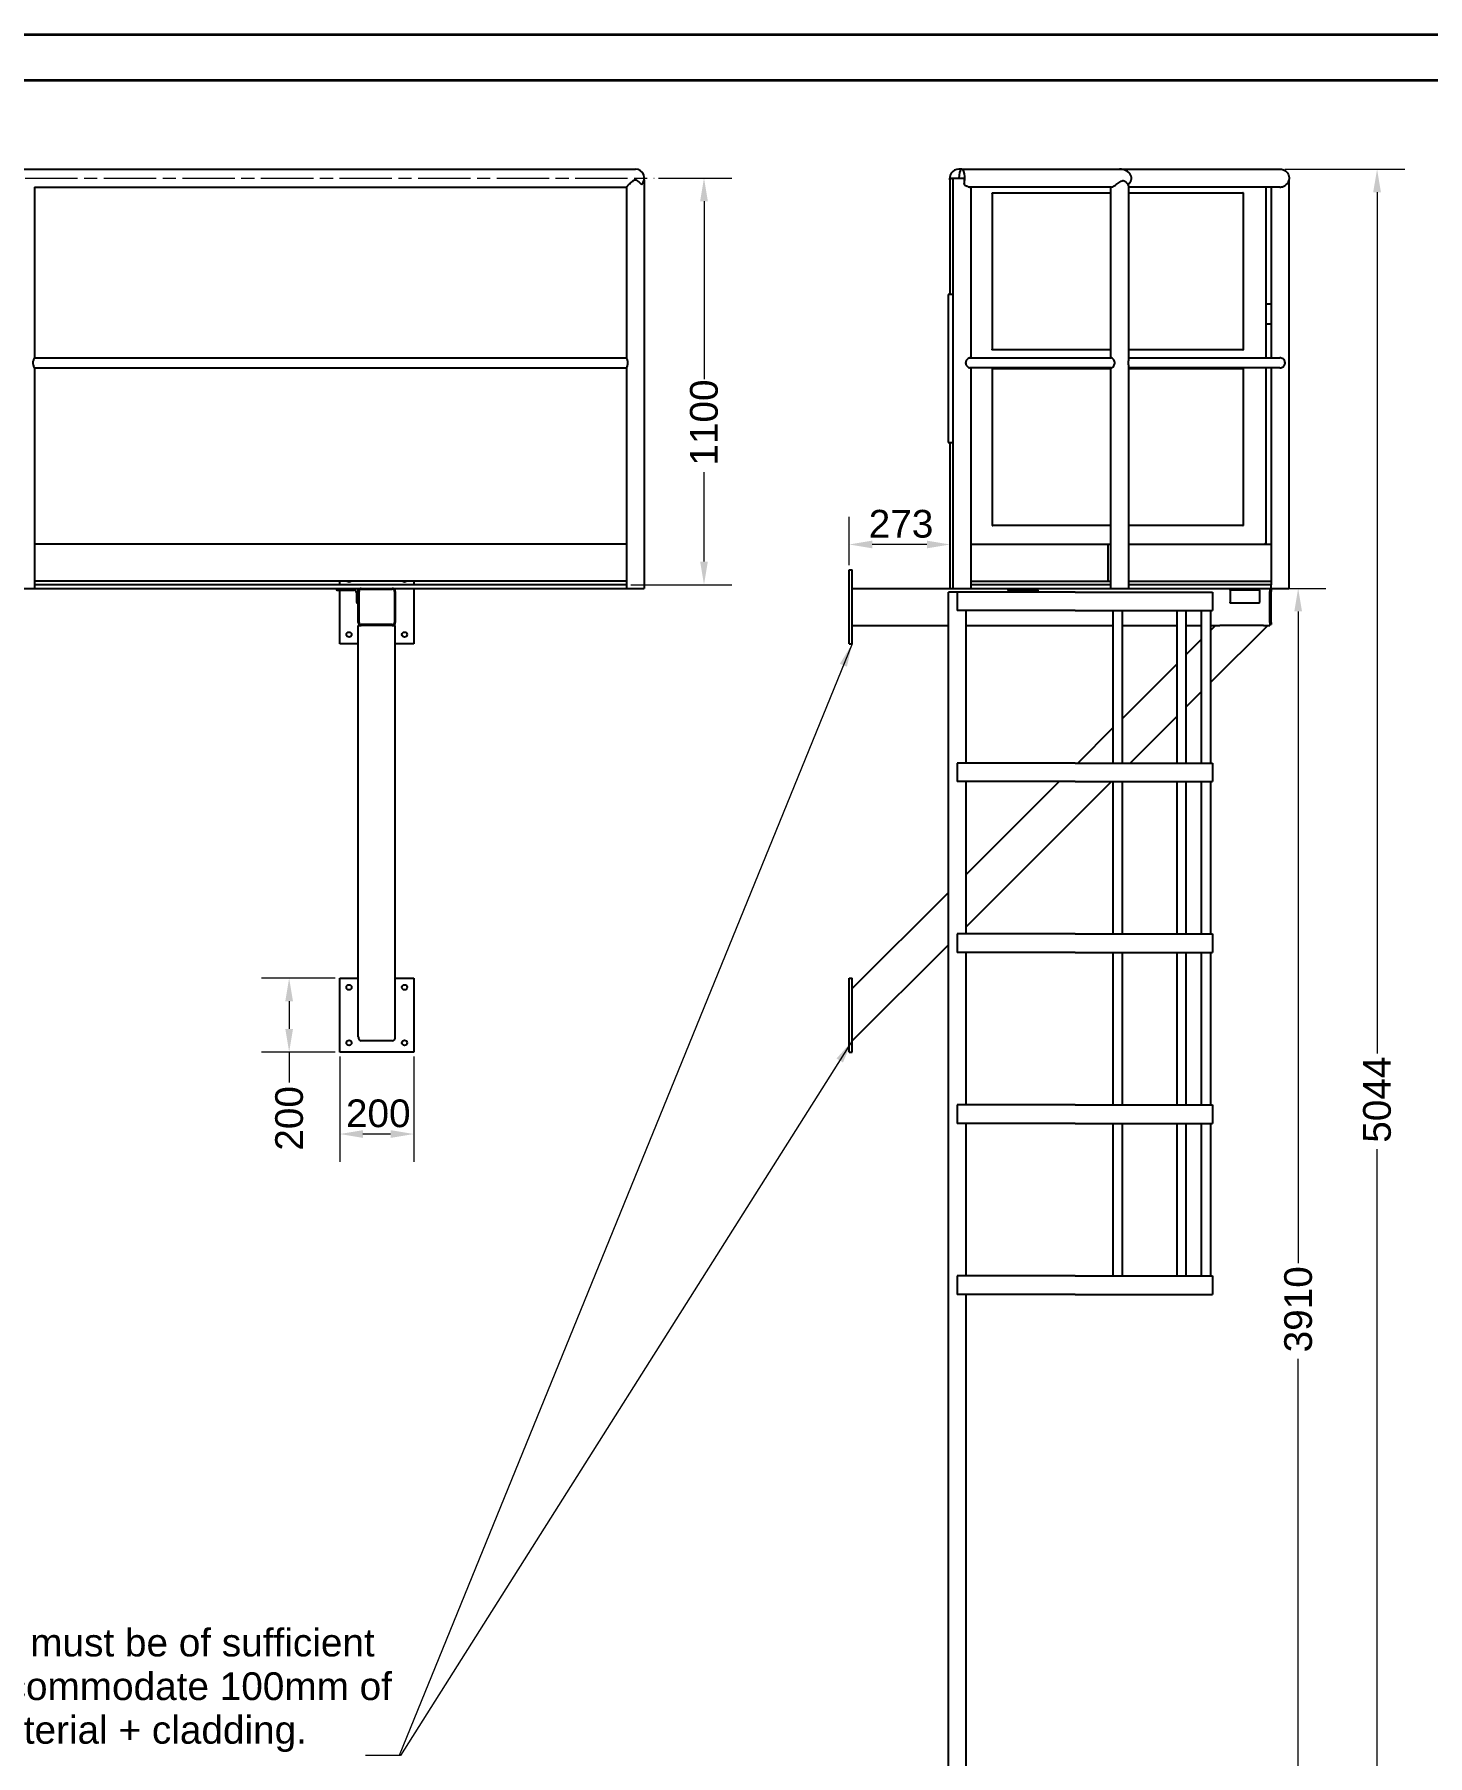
# Model space of a CAD drawing. Header units: millimetres. Extents: x 0 to 10500, y 0 to 7425.
# Drawn here: x 3104 to 6872, y 2769 to 7425 of the extents above; entities that cross this region are included whole.
import ezdxf

# ---------------------------------------------------------------- set-up
doc = ezdxf.new("R2010")
doc.units = ezdxf.units.MM
doc.header["$LTSCALE"] = 25
doc.linetypes.add('CHAIN', pattern=[0.3543, 0.2362, -0.0295, 0.0591, -0.0295])
doc.layers.get('0').update_dxf_attribs({"lineweight": 18})
for name, color, linetype, lineweight in [('Border', 7, 'Continuous', 35), ('Centerline', 7, 'Continuous', 18), ('Dimension', 7, 'Continuous', 18), ('Symbol', 7, 'Continuous', 18), ('Visible', 7, 'Continuous', 25)]:
    doc.layers.add(name, color=color, linetype=linetype, lineweight=lineweight)
doc.styles.add('Title', font='arial.ttf')
doc.dimstyles.new('Default - Method 2a$7', dxfattribs={"dimscale": 25, "dimtxt": 3, "dimasz": 2.5, "dimexe": 3, "dimexo": 0.5, "dimgap": 0.7, "dimtad": 0, "dimtoh": 1, "dimdec": 1, "dimrnd": 1e-08, "dimtxsty": 'Title', "dimcen": 0.09, "dimdle": 10, "dimclrd": 256, "dimclre": 256, "dimclrt": 7, "dimazin": 2, "dimtfac": 0.833333, "dimtdec": 1, "dimtmove": 0, "dimatfit": 3, "dimfxl": 1, "dimtolj": 1, "dimlwd": -1, "dimlwe": -1, "dimarcsym": 0})
doc.dimstyles.new('Default - Method 2b', dxfattribs={"dimscale": 25, "dimtxt": 3, "dimasz": 2.5, "dimexe": 3, "dimexo": 0.5, "dimgap": 0.7, "dimtad": 0, "dimtoh": 1, "dimdec": 1, "dimrnd": 1e-08, "dimtxsty": 'Title', "dimcen": 0.09, "dimdle": 10, "dimclrd": 256, "dimclre": 256, "dimclrt": 7, "dimadec": 0, "dimazin": 2, "dimtfac": 0.833333, "dimtdec": 1, "dimtmove": 0, "dimatfit": 3, "dimfxl": 1, "dimtolj": 1, "dimlwd": -1, "dimlwe": -1, "dimarcsym": 0})

# ---------------------------------------------------------------- blocks, each defined once
blk = doc.blocks.new('Borders Bigadan Border')
at = {"layer": 'Border'}
for p, q in [((0, 297), (420, 297)), ((415, 292), (20, 292))]:
    blk.add_line(p, q, dxfattribs=at)
blk = doc.blocks.new('*D36')
at = {"layer": 'Defpoints', "color": 0, "transparency": 16777216}
for p in [(5307.6, 6045.1), (5580.3, 6045.1), (5307.6, 5976.3)]:
    blk.add_point(p, dxfattribs=at)
at = {"layer": 'Dimension', "transparency": 16777216}
for p, q in [((5307.6, 5988.8), (5307.6, 6120.1)), ((5517.8, 6045.1), (5370.1, 6045.1))]:
    blk.add_line(p, q, dxfattribs=at)
for points in [[(5370.1, 6055.5), (5370.1, 6034.6), (5307.6, 6045.1)], [(5517.8, 6055.5), (5517.8, 6034.6), (5580.3, 6045.1)]]:
    blk.add_solid(points, dxfattribs=at)
at = {"layer": 'Dimension', "color": 7, "transparency": 16777216, "insert": (5360.4, 6062.6), "char_height": 75, "attachment_point": 7, "style": 'Title'}
blk.add_mtext('\\A1;273', dxfattribs=at)
blk = doc.blocks.new('*D37')
at = {"layer": 'Defpoints', "color": 0, "transparency": 16777216}
for p in [(3930, 4672), (4130, 4672), (3930, 4450.1)]:
    blk.add_point(p, dxfattribs=at)
at = {"layer": 'Dimension', "transparency": 16777216}
for p, q in [((3930, 4659.5), (3930, 4375.1)), ((4130, 4659.5), (4130, 4375.1)), ((4067.5, 4450.1), (3992.5, 4450.1))]:
    blk.add_line(p, q, dxfattribs=at)
for points in [[(3992.5, 4460.5), (3992.5, 4439.7), (3930, 4450.1)], [(4067.5, 4460.5), (4067.5, 4439.7), (4130, 4450.1)]]:
    blk.add_solid(points, dxfattribs=at)
at = {"layer": 'Dimension', "color": 7, "transparency": 16777216, "insert": (3946.6, 4467.6), "char_height": 75, "attachment_point": 7, "style": 'Title'}
blk.add_mtext('\\A1;200', dxfattribs=at)
blk = doc.blocks.new('*D38')
at = {"layer": 'Defpoints', "color": 0, "transparency": 16777216}
for p in [(3793, 4872), (3930, 4872), (3930, 4672)]:
    blk.add_point(p, dxfattribs=at)
at = {"layer": 'Dimension', "transparency": 16777216}
for p, q in [((3917.5, 4872), (3718, 4872)), ((3793, 4809.5), (3793, 4734.5)), ((3917.5, 4672), (3718, 4672)), ((3793, 4672), (3793, 4589.3))]:
    blk.add_line(p, q, dxfattribs=at)
for points in [[(3782.6, 4809.5), (3803.4, 4809.5), (3793, 4872)], [(3782.6, 4734.5), (3803.4, 4734.5), (3793, 4672)]]:
    blk.add_solid(points, dxfattribs=at)
at = {"layer": 'Dimension', "color": 7, "transparency": 16777216, "insert": (3831.3, 4405), "char_height": 75, "attachment_point": 7, "rotation": 90, "style": 'Title'}
blk.add_mtext('\\A1;200', dxfattribs=at)
blk = doc.blocks.new('*D39')
at = {"layer": 'Defpoints', "color": 0, "transparency": 16777216}
for p in [(6473.1, 7060.4), (5624, 2016.3), (6735.3, 2016.3)]:
    blk.add_point(p, dxfattribs=at)
at = {"layer": 'Dimension', "transparency": 16777216}
for p, q in [((6485.6, 7060.4), (6810.3, 7060.4)), ((6735.3, 6997.9), (6735.3, 4667.7)), ((6735.3, 2078.8), (6735.3, 4409)), ((5636.5, 2016.3), (6810.3, 2016.3))]:
    blk.add_line(p, q, dxfattribs=at)
for points in [[(6724.8, 6997.9), (6745.7, 6997.9), (6735.3, 7060.4)], [(6724.8, 2078.8), (6745.7, 2078.8), (6735.3, 2016.3)]]:
    blk.add_solid(points, dxfattribs=at)
at = {"layer": 'Dimension', "color": 7, "transparency": 16777216, "insert": (6773.5, 4426.5), "char_height": 75, "attachment_point": 7, "rotation": 90, "style": 'Title'}
blk.add_mtext('\\A1;5044', dxfattribs=at)
blk = doc.blocks.new('*D40')
at = {"layer": 'Defpoints', "color": 0, "transparency": 16777216}
for p in [(4779.8, 7036.3), (4915, 7036.3), (4705, 5936.3)]:
    blk.add_point(p, dxfattribs=at)
at = {"layer": 'Dimension', "transparency": 16777216}
for p, q in [((4792.3, 7036.3), (4990, 7036.3)), ((4915, 6973.8), (4915, 6492.6)), ((4915, 5998.8), (4915, 6240.9)), ((4717.5, 5936.3), (4990, 5936.3))]:
    blk.add_line(p, q, dxfattribs=at)
for points in [[(4904.5, 6973.8), (4925.4, 6973.8), (4915, 7036.3)], [(4904.5, 5998.8), (4925.4, 5998.8), (4915, 5936.3)]]:
    blk.add_solid(points, dxfattribs=at)
at = {"layer": 'Dimension', "color": 7, "transparency": 16777216, "insert": (4953.2, 6258.4), "char_height": 75, "attachment_point": 7, "rotation": 90, "style": 'Title'}
blk.add_mtext('\\A1;1100', dxfattribs=at)
blk = doc.blocks.new('*D42')
at = {"layer": 'Defpoints', "color": 0, "transparency": 16777216}
for p in [(6448.6, 5926.3), (5624, 2016.3), (6521.9, 2016.3)]:
    blk.add_point(p, dxfattribs=at)
at = {"layer": 'Dimension', "transparency": 16777216}
for p, q in [((6461.1, 5926.3), (6596.9, 5926.3)), ((6521.9, 5863.8), (6521.9, 4100.6)), ((6521.9, 2078.8), (6521.9, 3841.9)), ((5636.5, 2016.3), (6596.9, 2016.3))]:
    blk.add_line(p, q, dxfattribs=at)
for points in [[(6511.5, 5863.8), (6532.3, 5863.8), (6521.9, 5926.3)], [(6511.5, 2078.8), (6532.3, 2078.8), (6521.9, 2016.3)]]:
    blk.add_solid(points, dxfattribs=at)
at = {"layer": 'Dimension', "color": 7, "transparency": 16777216, "insert": (6560.2, 3859.4), "char_height": 75, "attachment_point": 7, "rotation": 90, "style": 'Title'}
blk.add_mtext('\\A1;3910', dxfattribs=at)

msp = doc.modelspace()

# ---------------------------------------------------------------- linework, layer by layer
at = {"layer": 'Centerline', "linetype": 'CHAIN', "ltscale": 23.990969}
msp.add_line((2229.32, 7036.27), (4779.75, 7036.27), dxfattribs=at)
at = {"layer": 'Visible'}
for p, q in [((1479.52, 7060.42), (4729.52, 7060.42)), ((4753.28, 7032), (4753.28, 5926.27)), ((5580.27, 7032), (5580.27, 6721.27)), ((5580.28, 7031.93), (5580.28, 7036.27)), ((5580.28, 7036.27), (5588.27, 7036.27)), ((5588.27, 7036.27), (5618.29, 7036.27)), ((5588.27, 7036.27), (5588.27, 5926.27)), ((5612.56, 7060.42), (5604.03, 7060.42)), ((5612.56, 7060.42), (6039.09, 7060.42)), ((5618.29, 7036.27), (5618.29, 7018.82)), ((6039.09, 7060.42), (6473.11, 7060.42)), ((3104.13, 7012.12), (4704.98, 7012.12)), ((3104.13, 7012.12), (3104.13, 6549.72)), ((4704.98, 7012.12), (4704.98, 6549.72)), ((6016.48, 7012.12), (5633.26, 7012.12)), ((5636.57, 7012.12), (5636.57, 6549.72)), ((5694.03, 6994.27), (5694.03, 6573.27)), ((5696.03, 6996.27), (6014.42, 6996.27)), ((6014.42, 7012.12), (6014.42, 6549.72)), ((6062.72, 7014.22), (6062.72, 6545.43)), ((6472.72, 7012.12), (6062.72, 7012.12)), ((6062.72, 6996.27), (6372.03, 6996.27)), ((6373.84, 6573.27), (6373.84, 6994.27)), ((6434.03, 7012.12), (6434.03, 6549.72)), ((6448.57, 7012.12), (6448.57, 6549.72)), ((6496.87, 7030.3), (6496.87, 5926.27)), ((5588.27, 6721.27), (5574.92, 6721.27)), ((5574.92, 6721.27), (5574.92, 6321.27)), ((6434.03, 6696.27), (6448.57, 6696.27)), ((6448.57, 6641.27), (6434.03, 6641.27)), ((6014.42, 6571.27), (5696.03, 6571.27)), ((6372.03, 6571.27), (6062.72, 6571.27)), ((3104.13, 6549.72), (4704.98, 6549.72)), ((3104.13, 6522.82), (4704.98, 6522.82)), ((3104.13, 6522.82), (3104.13, 5926.27)), ((4704.98, 6522.82), (4704.98, 5926.27)), ((5633.26, 6549.72), (6016.48, 6549.72)), ((6016.48, 6522.82), (5633.26, 6522.82)), ((5636.57, 6522.82), (5636.57, 5926.27)), ((5694.03, 6519.27), (5694.03, 6098.27)), ((5696.03, 6521.27), (6014.42, 6521.27)), ((6014.42, 6522.82), (6014.42, 5926.27)), ((6062.72, 6549.72), (6472.72, 6549.72)), ((6062.72, 6527.12), (6062.72, 5926.27)), ((6472.72, 6522.82), (6062.72, 6522.82)), ((6062.72, 6521.27), (6372.03, 6521.27)), ((6373.84, 6098.27), (6373.84, 6519.27)), ((6434.03, 6522.82), (6434.03, 6046.27)), ((6448.57, 6522.82), (6448.57, 6046.27)), ((5574.92, 6321.27), (5588.27, 6321.27)), ((5580.27, 6321.27), (5580.27, 5926.27)), ((6014.42, 6096.27), (5696.03, 6096.27)), ((6372.03, 6096.27), (6062.72, 6096.27)), ((4704.98, 6046.27), (3104.13, 6046.27)), ((5636.57, 6046.27), (6007.13, 6046.27)), ((6007.13, 6046.27), (6014.42, 6046.27)), ((6007.13, 6046.27), (6007.13, 5946.27)), ((6062.72, 6046.27), (6448.98, 6046.27)), ((6448.98, 6046.27), (6448.98, 5946.27)), ((5307.57, 5976.27), (5315.57, 5976.27)), ((5307.57, 5776.27), (5307.57, 5976.27)), ((5315.57, 5776.27), (5315.57, 5976.27)), ((3055.83, 5926.27), (3104.13, 5926.27)), ((4704.98, 5946.27), (3104.13, 5946.27)), ((4704.98, 5936.27), (3104.13, 5936.27)), ((3104.13, 5926.27), (4704.98, 5926.27)), ((3919.98, 5926.27), (3919.98, 5924.27)), ((3922.98, 5921.27), (3968.98, 5921.27)), ((3929.98, 5936.27), (3929.98, 5946.27)), ((3929.98, 5776.27), (3929.98, 5921.27)), ((3974.98, 5915.27), (3974.98, 5889.27)), ((3979.98, 5918.27), (3979.98, 5926.27)), ((3979.98, 5834.27), (3979.98, 5918.27)), ((3981.98, 5834.27), (3981.98, 5918.27)), ((3987.98, 5924.27), (4071.98, 5924.27)), ((4077.98, 5918.27), (4077.98, 5834.27)), ((4079.98, 5918.27), (4079.98, 5834.27)), ((4129.98, 5946.27), (4129.98, 5936.27)), ((4129.98, 5926.27), (4129.98, 5776.27)), ((4704.98, 5926.27), (4753.28, 5926.27)), ((5315.57, 5926.27), (5580.27, 5926.27)), ((5599.97, 5916.27), (5575.97, 5916.27)), ((5575.97, 2016.27), (5575.97, 5916.27)), ((5580.27, 5926.27), (5588.27, 5926.27)), ((5588.27, 5926.27), (5636.57, 5926.27)), ((5599.97, 5916.27), (5599.97, 5866.27)), ((5918.56, 5916.27), (5599.97, 5916.27)), ((5636.57, 5946.27), (6007.13, 5946.27)), ((6014.42, 5936.27), (5636.57, 5936.27)), ((5636.57, 5926.27), (6014.42, 5926.27)), ((5737.57, 5926.27), (5737.57, 5924.27)), ((5737.57, 5921.27), (5737.57, 5924.27)), ((5817.57, 5921.27), (5737.57, 5921.27)), ((5737.57, 5921.27), (5737.57, 5916.27)), ((5817.57, 5926.27), (5817.57, 5924.27)), ((5817.57, 5921.27), (5817.57, 5924.27)), ((5817.57, 5921.27), (5817.57, 5916.27)), ((5918.56, 5916.27), (6290, 5916.27)), ((6007.13, 5946.27), (6014.42, 5946.27)), ((6014.42, 5926.27), (6062.72, 5926.27)), ((6062.72, 5946.27), (6448.98, 5946.27)), ((6448.57, 5936.27), (6062.72, 5936.27)), ((6062.72, 5926.27), (6448.57, 5926.27)), ((6290, 5916.27), (6290, 5866.27)), ((6337.57, 5926.27), (6337.57, 5924.27)), ((6337.57, 5921.27), (6337.57, 5924.27)), ((6417.57, 5921.27), (6337.57, 5921.27)), ((6337.57, 5921.27), (6337.57, 5915.27)), ((6337.57, 5915.27), (6337.57, 5889.27)), ((6417.57, 5926.27), (6417.57, 5924.27)), ((6417.57, 5921.27), (6417.57, 5924.27)), ((6417.57, 5921.27), (6417.57, 5915.27)), ((6417.57, 5915.27), (6417.57, 5889.27)), ((6445.57, 5926.27), (6445.57, 5918.27)), ((6448.57, 5924.27), (6445.57, 5924.27)), ((6445.57, 5834.27), (6445.57, 5918.27)), ((6448.57, 5946.27), (6448.57, 5936.27)), ((6448.57, 5926.27), (6448.57, 5936.27)), ((6448.57, 5926.27), (6496.87, 5926.27)), ((6448.57, 5924.27), (6448.57, 5918.27)), ((6448.57, 5834.27), (6448.57, 5918.27)), ((3977.98, 5886.27), (3979.98, 5886.27)), ((6337.57, 5886.27), (6337.57, 5889.27)), ((6417.57, 5886.27), (6337.57, 5886.27)), ((6417.57, 5886.27), (6417.57, 5889.27)), ((3979.98, 5826.27), (3987.98, 5826.27)), ((3979.98, 4713.29), (3979.98, 5826.27)), ((4071.98, 5828.27), (3987.98, 5828.27)), ((4071.98, 5826.27), (3987.98, 5826.27)), ((4071.98, 5826.27), (4079.98, 5826.27)), ((4079.98, 4713.29), (4079.98, 5826.27)), ((5315.57, 5826.27), (5575.97, 5826.27)), ((5918.56, 5866.27), (5599.97, 5866.27)), ((5623.97, 5453.77), (5623.97, 5866.27)), ((5623.97, 5826.27), (6020.94, 5826.27)), ((5918.56, 5866.27), (6290, 5866.27)), ((6020.94, 5866.27), (6020.94, 5453.77)), ((6045.94, 5866.27), (6045.94, 5453.77)), ((6045.94, 5826.27), (6193.33, 5826.27)), ((6193.33, 5866.27), (6193.33, 5453.77)), ((6218.33, 5866.27), (6218.33, 5453.77)), ((6218.33, 5826.27), (6259.97, 5826.27)), ((6259.97, 5866.27), (6259.97, 5453.77)), ((6284.97, 5866.27), (6284.97, 5453.77)), ((6284.97, 5826.27), (6298.45, 5826.27)), ((6284.97, 5812.8), (6298.45, 5826.27)), ((6284.97, 5671.38), (6439.87, 5826.27)), ((6298.45, 5826.27), (6309.76, 5826.27)), ((6428.56, 5826.27), (6309.76, 5826.27)), ((6428.56, 5826.27), (6439.87, 5826.27)), ((6439.87, 5826.27), (6445.57, 5826.27)), ((6445.57, 5834.27), (6445.57, 5826.27)), ((6445.57, 5828.27), (6448.57, 5828.27)), ((6448.57, 5834.27), (6448.57, 5828.27)), ((3979.98, 5776.27), (3929.98, 5776.27)), ((4129.98, 5776.27), (4079.98, 5776.27)), ((5307.57, 5776.27), (5315.57, 5776.27)), ((6218.33, 5746.15), (6259.97, 5787.8)), ((6045.94, 5573.77), (6193.33, 5721.15)), ((6218.33, 5604.73), (6259.97, 5646.38)), ((5925.95, 5453.77), (6020.94, 5548.77)), ((6067.37, 5453.77), (6193.33, 5579.73)), ((5599.97, 5453.77), (5599.97, 5403.77)), ((5918.56, 5453.77), (5599.97, 5453.77)), ((5918.56, 5453.77), (6290, 5453.77)), ((6290, 5453.77), (6290, 5403.77)), ((5918.56, 5403.77), (5599.97, 5403.77)), ((5623.97, 4991.27), (5623.97, 5403.77)), ((5623.97, 5151.8), (5875.95, 5403.77)), ((5623.97, 5010.38), (6017.37, 5403.77)), ((5918.56, 5403.77), (6290, 5403.77)), ((6020.94, 5403.77), (6020.94, 4991.27)), ((6045.94, 5403.77), (6045.94, 4991.27)), ((6193.33, 5403.77), (6193.33, 4991.27)), ((6218.33, 5403.77), (6218.33, 4991.27)), ((6259.97, 5403.77), (6259.97, 4991.27)), ((6284.97, 5403.77), (6284.97, 4991.27)), ((5315.57, 4843.39), (5575.97, 5103.8)), ((5599.97, 4991.27), (5599.97, 4941.27)), ((5918.56, 4991.27), (5599.97, 4991.27)), ((5918.56, 4991.27), (6290, 4991.27)), ((6290, 4991.27), (6290, 4941.27)), ((5315.57, 4701.97), (5575.97, 4962.38)), ((5918.56, 4941.27), (5599.97, 4941.27)), ((5623.97, 4528.77), (5623.97, 4941.27)), ((5918.56, 4941.27), (6290, 4941.27)), ((6020.94, 4941.27), (6020.94, 4528.77)), ((6045.94, 4941.27), (6045.94, 4528.77)), ((6193.33, 4941.27), (6193.33, 4528.77)), ((6218.33, 4941.27), (6218.33, 4528.77)), ((6259.97, 4941.27), (6259.97, 4528.77)), ((6284.97, 4941.27), (6284.97, 4528.77)), ((3929.98, 4671.97), (3929.98, 4871.97)), ((3929.98, 4871.97), (3979.98, 4871.97)), ((4079.98, 4871.97), (4129.98, 4871.97)), ((4129.98, 4871.97), (4129.98, 4671.97)), ((5307.57, 4871.97), (5315.57, 4871.97)), ((5307.57, 4671.97), (5307.57, 4871.97)), ((5315.57, 4671.97), (5315.57, 4871.97)), ((4129.98, 4671.97), (3929.98, 4671.97)), ((4071.98, 4701.97), (3987.98, 4701.97)), ((5307.57, 4671.97), (5315.57, 4671.97)), ((5599.97, 4528.77), (5599.97, 4478.77)), ((5918.56, 4528.77), (5599.97, 4528.77)), ((5918.56, 4528.77), (6290, 4528.77)), ((6290, 4528.77), (6290, 4478.77)), ((5918.56, 4478.77), (5599.97, 4478.77)), ((5623.97, 4066.27), (5623.97, 4478.77)), ((5918.56, 4478.77), (6290, 4478.77)), ((6020.94, 4478.77), (6020.94, 4066.27)), ((6045.94, 4478.77), (6045.94, 4066.27)), ((6193.33, 4478.77), (6193.33, 4066.27)), ((6218.33, 4478.77), (6218.33, 4066.27)), ((6259.97, 4478.77), (6259.97, 4066.27)), ((6284.97, 4478.77), (6284.97, 4066.27)), ((5599.97, 4066.27), (5599.97, 4016.27)), ((5918.56, 4066.27), (5599.97, 4066.27)), ((5918.56, 4066.27), (6290, 4066.27)), ((6290, 4066.27), (6290, 4016.27)), ((5918.56, 4016.27), (5599.97, 4016.27)), ((5623.97, 2016.27), (5623.97, 4016.27)), ((5918.56, 4016.27), (6290, 4016.27))]:
    msp.add_line(p, q, dxfattribs=at)
for centre in [(3954.98, 5801.27), (4104.98, 5801.27), (3954.98, 4846.97), (4104.98, 4846.97), (3954.98, 4696.97), (4104.98, 4696.97)]:
    msp.add_circle(centre, 7, dxfattribs=at)
for centre, radius, start, end in [((3922.98, 5924.27), 3, 180, 270), ((3954.98, 5951.27), 7, 225.58469, 314.41531), ((3968.98, 5915.27), 6, 0, 90), ((3987.98, 5918.27), 8, 90, 180), ((3987.98, 5918.27), 6, 90, 180), ((4071.98, 5918.27), 8, 0, 90), ((4071.98, 5918.27), 6, 0, 90), ((4104.98, 5951.27), 7, 225.58469, 314.41531), ((3977.98, 5889.27), 3, 180, 270), ((3987.98, 5834.27), 8, 180, 270), ((3987.98, 5834.27), 6, 180, 270), ((4071.98, 5834.27), 8, 270, 0), ((4071.98, 5834.27), 6, 270, 0)]:
    msp.add_arc(centre, radius, start, end, dxfattribs=at)
for centre, major_axis, ratio, start_param, end_param in [((4729.52, 7036.27), (0, -24.15), 0.999468, 0.7631095, 3.1415927), ((5604.03, 7036.27), (0, 24.15), 0.999468, 6.0171295, 8.0348447), ((5612.56, 7036.27), (0, -24.15), 0.3437606, 0.7631095, 4.712389), ((6039.09, 7036.27), (31.96, 0), 0.7556255, 5.4754984, 7.8539816), ((6432.03, 6048.27), (-2, 2), 0.0021018, 3.1394908, 4.7102872), ((3987.98, 4713.29), (0, 11.31), 0.7071068, 1.5707963, 3.1415927), ((4071.98, 4713.29), (0, 11.31), 0.7071068, 3.1415927, 4.712389)]:
    msp.add_ellipse(centre, major_axis=major_axis, ratio=ratio, start_param=start_param, end_param=end_param, dxfattribs=at)
for points, knots in [([(4704.98, 7012.12), (4705, 7012.12), (4705.05, 7012.16), (4705.32, 7012.4), (4705.65, 7012.7), (4706.57, 7013.56), (4707.16, 7014.12), (4708.51, 7015.42), (4709.27, 7016.15), (4711.34, 7018.13), (4712.76, 7019.5), (4715.78, 7022.37), (4717.37, 7023.87), (4720.57, 7026.79), (4722.15, 7028.19), (4724.54, 7030.05), (4725.33, 7030.62), (4726.61, 7031.34), (4727.05, 7031.55), (4728.01, 7031.88), (4728.53, 7032), (4729.13, 7032), (4729.73, 7032), (4730.24, 7031.88), (4731.2, 7031.55), (4731.64, 7031.34), (4732.92, 7030.62), (4733.71, 7030.05), (4736.11, 7028.19), (4737.69, 7026.79), (4740.88, 7023.87), (4742.47, 7022.37), (4744.75, 7020.21), (4745.49, 7019.5), (4746.21, 7018.82)], [-4.4648465, -4.4648465, -4.4648465, -4.4648465, -4.2263484, -4.2263484, -3.7746161, -3.7746161, -3.3228838, -3.3228838, -2.8711515, -2.8711515, -2.1533636, -2.1533636, -1.4355758, -1.4355758, -0.7177879, -0.7177879, -0.3588939, -0.3588939, -0.179447, -0.179447, 0, 0, 0, 0.179447, 0.179447, 0.3588939, 0.3588939, 0.7177879, 0.7177879, 1.4355758, 1.4355758, 2.1533636, 2.1533636, 2.5171417, 2.5171417, 2.5171417, 2.5171417]), ([(6473.11, 7060.42), (6474.09, 7060.42), (6475.07, 7060.36), (6477, 7060.13), (6477.95, 7059.96), (6481.44, 7059.11), (6483.93, 7058.06), (6488.34, 7055.31), (6490.33, 7053.59), (6493.6, 7049.71), (6494.93, 7047.52), (6496.83, 7042.89), (6497.41, 7040.41), (6497.77, 7035.37), (6497.52, 7032.76), (6496.87, 7030.3)], [0, 0, 0, 0, 0.293144, 0.293144, 0.5821531, 0.5821531, 1.3713771, 1.3713771, 2.1417628, 2.1417628, 2.8934498, 2.8934498, 3.6408252, 3.6408252, 4.4068087, 4.4068087, 4.4068087, 4.4068087]), ([(5618.29, 7018.82), (5621.27, 7016.88), (5624.06, 7015.27), (5628.49, 7013.19), (5630.28, 7012.54), (5632.33, 7012.17), (5632.82, 7012.12), (5633.26, 7012.12)], [0, 0, 0, 0, 1.0894955, 1.0894955, 1.9489714, 1.9489714, 2.2450513, 2.2450513, 2.2450513, 2.2450513]), ([(5694.03, 6994.27), (5694.03, 6994.48), (5694.07, 6994.69), (5694.2, 6995.09), (5694.29, 6995.28), (5694.54, 6995.62), (5694.69, 6995.77), (5695.03, 6996.01), (5695.22, 6996.11), (5695.62, 6996.24), (5695.83, 6996.27), (5696.03, 6996.27)], [4.712389, 4.712389, 4.712389, 4.712389, 5.0265482, 5.0265482, 5.3407075, 5.3407075, 5.6548668, 5.6548668, 5.969026, 5.969026, 6.2831853, 6.2831853, 6.2831853, 6.2831853]), ([(6016.48, 7012.12), (6016.95, 7012.12), (6017.48, 7012.2), (6019.38, 7012.7), (6020.95, 7013.38), (6024.89, 7015.45), (6027.32, 7016.97), (6033.69, 7021.23), (6037.42, 7024.01), (6042.32, 7027.28), (6044.1, 7028.37), (6046.29, 7029.18), (6046.82, 7029.34), (6047.68, 7029.49), (6048, 7029.53), (6048.63, 7029.55), (6048.93, 7029.54), (6049.68, 7029.46), (6050.12, 7029.36), (6051.13, 7029.04), (6051.68, 7028.79), (6053.33, 7027.87), (6054.44, 7027), (6057.64, 7024), (6059.78, 7021.33), (6061.18, 7018.82)], [2.0717745, 2.0717745, 2.0717745, 2.0717745, 2.4196457, 2.4196457, 3.1650376, 3.1650376, 4.1122495, 4.1122495, 5.5798599, 5.5798599, 6.4372842, 6.4372842, 6.7048793, 6.7048793, 6.8660985, 6.8660985, 7.0209789, 7.0209789, 7.2563116, 7.2563116, 7.57582, 7.57582, 8.2698187, 8.2698187, 9.6789905, 9.6789905, 9.6789905, 9.6789905]), ([(6373.84, 6994.27), (6373.84, 6994.48), (6373.8, 6994.69), (6373.67, 6995.09), (6373.58, 6995.28), (6373.33, 6995.62), (6373.18, 6995.77), (6372.84, 6996.01), (6372.65, 6996.11), (6372.25, 6996.24), (6372.04, 6996.27), (6371.84, 6996.27)], [4.712389, 4.712389, 4.712389, 4.712389, 5.0265482, 5.0265482, 5.3407075, 5.3407075, 5.6548668, 5.6548668, 5.969026, 5.969026, 6.2831853, 6.2831853, 6.2831853, 6.2831853]), ([(6472.72, 7012.12), (6473.85, 7012.12), (6474.98, 7012.2), (6478.48, 7012.69), (6480.72, 7013.35), (6485.37, 7015.39), (6487.61, 7016.88), (6491.1, 7019.97), (6492.45, 7021.53), (6495.03, 7025.29), (6495.87, 7027.29), (6496.65, 7029.48), (6496.76, 7029.9), (6496.84, 7030.18), (6496.85, 7030.23), (6496.86, 7030.28), (6496.87, 7030.29), (6496.87, 7030.29), (6496.87, 7030.3), (6496.87, 7030.3)], [2.0929635, 2.0929635, 2.0929635, 2.0929635, 2.4385754, 2.4385754, 3.1689889, 3.1689889, 4.0946354, 4.0946354, 4.8921983, 4.8921983, 5.9938177, 5.9938177, 6.7483325, 6.7483325, 6.9864521, 6.9864521, 7.1249242, 7.1249242, 7.1791708, 7.1791708, 7.1791708, 7.1791708]), ([(5696.03, 6571.27), (5695.83, 6571.27), (5695.62, 6571.3), (5695.22, 6571.43), (5695.03, 6571.53), (5694.69, 6571.78), (5694.54, 6571.93), (5694.29, 6572.27), (5694.2, 6572.45), (5694.07, 6572.85), (5694.03, 6573.06), (5694.03, 6573.27)], [3.1415927, 3.1415927, 3.1415927, 3.1415927, 3.4557519, 3.4557519, 3.7699112, 3.7699112, 4.0840704, 4.0840704, 4.3982297, 4.3982297, 4.712389, 4.712389, 4.712389, 4.712389]), ([(6371.84, 6571.27), (6372.04, 6571.27), (6372.25, 6571.3), (6372.65, 6571.43), (6372.84, 6571.53), (6373.18, 6571.78), (6373.33, 6571.93), (6373.58, 6572.27), (6373.67, 6572.45), (6373.8, 6572.85), (6373.84, 6573.06), (6373.84, 6573.27)], [3.1415927, 3.1415927, 3.1415927, 3.1415927, 3.4557519, 3.4557519, 3.7699112, 3.7699112, 4.0840704, 4.0840704, 4.3982297, 4.3982297, 4.712389, 4.712389, 4.712389, 4.712389]), ([(3104.13, 6549.72), (3104.11, 6549.72), (3104.05, 6549.64), (3103.83, 6549.28), (3103.67, 6549.02), (3103.08, 6547.98), (3102.53, 6546.94), (3101.48, 6544.6), (3100.89, 6543.12), (3100.25, 6540.65), (3100.07, 6539.78), (3099.83, 6538.03), (3099.77, 6537.14), (3099.77, 6535.4), (3099.83, 6534.51), (3100.07, 6532.76), (3100.25, 6531.89), (3100.89, 6529.43), (3101.48, 6527.94), (3102.53, 6525.6), (3103.08, 6524.57), (3103.67, 6523.52), (3103.83, 6523.26), (3104.05, 6522.91), (3104.11, 6522.82), (3104.13, 6522.82)], [2.0742745, 2.0742745, 2.0742745, 2.0742745, 2.3346052, 2.3346052, 2.5949359, 2.5949359, 3.1155974, 3.1155974, 3.6373813, 3.6373813, 3.8982733, 3.8982733, 4.1591653, 4.1591653, 4.4200573, 4.4200573, 4.6809493, 4.6809493, 5.2027333, 5.2027333, 5.7233947, 5.7233947, 5.9837254, 5.9837254, 6.2440562, 6.2440562, 6.2440562, 6.2440562]), ([(4704.98, 6522.82), (4705, 6522.82), (4705.08, 6522.93), (4705.36, 6523.39), (4705.58, 6523.75), (4706.36, 6525.18), (4707.07, 6526.58), (4708.12, 6529.27), (4708.55, 6530.56), (4709.16, 6533.36), (4709.34, 6534.86), (4709.34, 6537.68), (4709.16, 6539.18), (4708.55, 6541.98), (4708.12, 6543.28), (4707.07, 6545.96), (4706.36, 6547.37), (4705.58, 6548.79), (4705.36, 6549.15), (4705.08, 6549.61), (4705, 6549.72), (4704.98, 6549.72)], [2.0805308, 2.0805308, 2.0805308, 2.0805308, 2.3765899, 2.3765899, 2.6926224, 2.6926224, 3.3246875, 3.3246875, 3.7478579, 3.7478579, 4.1710283, 4.1710283, 4.5941986, 4.5941986, 5.017369, 5.017369, 5.6494341, 5.6494341, 5.9654667, 5.9654667, 6.2615257, 6.2615257, 6.2615257, 6.2615257]), ([(5633.26, 6549.72), (5632.96, 6549.72), (5632.64, 6549.68), (5631.4, 6549.4), (5630.4, 6548.92), (5628.19, 6547.4), (5626.99, 6546.3), (5624.86, 6543.69), (5623.92, 6542.16), (5622.8, 6539.11), (5622.52, 6537.68), (5622.54, 6534.83), (5622.79, 6533.49), (5623.78, 6530.72), (5624.55, 6529.36), (5626.52, 6526.72), (5627.77, 6525.5), (5629.79, 6524.02), (5630.56, 6523.57), (5632, 6522.98), (5632.66, 6522.82), (5633.26, 6522.82)], [4.2860157, 4.2860157, 4.2860157, 4.2860157, 4.4656246, 4.4656246, 4.9465899, 4.9465899, 5.4998518, 5.4998518, 6.0501834, 6.0501834, 6.4916873, 6.4916873, 6.907628, 6.907628, 7.3879657, 7.3879657, 7.9694034, 7.9694034, 8.3312233, 8.3312233, 8.6848006, 8.6848006, 8.6848006, 8.6848006]), ([(5696.03, 6521.27), (5695.83, 6521.27), (5695.62, 6521.24), (5695.22, 6521.11), (5695.03, 6521.01), (5694.69, 6520.77), (5694.54, 6520.62), (5694.29, 6520.28), (5694.2, 6520.09), (5694.07, 6519.69), (5694.03, 6519.48), (5694.03, 6519.27)], [0, 0, 0, 0, 0.3141593, 0.3141593, 0.6283185, 0.6283185, 0.9424778, 0.9424778, 1.2566371, 1.2566371, 1.5707963, 1.5707963, 1.5707963, 1.5707963]), ([(6016.48, 6522.82), (6017.12, 6522.82), (6017.88, 6523.09), (6019.66, 6524.16), (6020.68, 6525.01), (6022.77, 6527.27), (6023.82, 6528.72), (6025.28, 6531.73), (6025.76, 6533.2), (6026.03, 6535.42), (6026.06, 6536.08), (6025.99, 6538), (6025.75, 6539.23), (6024.85, 6541.88), (6024.11, 6543.25), (6022.28, 6545.89), (6021.14, 6547.11), (6019.05, 6548.81), (6018.11, 6549.36), (6017.01, 6549.68), (6016.74, 6549.72), (6016.49, 6549.72)], [8.6823789, 8.6823789, 8.6823789, 8.6823789, 9.1513924, 9.1513924, 9.6746358, 9.6746358, 10.256846, 10.256846, 10.7292208, 10.7292208, 10.9296623, 10.9296623, 11.3086775, 11.3086775, 11.7926713, 11.7926713, 12.3765814, 12.3765814, 12.8942264, 12.8942264, 13.0815234, 13.0815234, 13.0815234, 13.0815234]), ([(6062.72, 6545.43), (6062.72, 6545.33), (6062.72, 6545.23), (6062.7, 6543.83), (6062.58, 6542.29), (6062.4, 6539.22), (6062.34, 6537.76), (6062.34, 6534.86), (6062.4, 6533.48), (6062.56, 6530.67), (6062.66, 6529.29), (6062.71, 6527.75), (6062.72, 6527.43), (6062.72, 6527.12)], [5.4481225, 5.4481225, 5.4481225, 5.4481225, 5.4899611, 5.4899611, 6.0436473, 6.0436473, 6.4930648, 6.4930648, 6.9166315, 6.9166315, 7.4024608, 7.4024608, 7.5366379, 7.5366379, 7.5366379, 7.5366379]), ([(6373.84, 6519.27), (6373.84, 6519.48), (6373.8, 6519.69), (6373.67, 6520.09), (6373.58, 6520.28), (6373.33, 6520.62), (6373.18, 6520.77), (6372.84, 6521.01), (6372.65, 6521.11), (6372.25, 6521.24), (6372.04, 6521.27), (6371.84, 6521.27)], [4.712389, 4.712389, 4.712389, 4.712389, 5.0265482, 5.0265482, 5.3407075, 5.3407075, 5.6548668, 5.6548668, 5.969026, 5.969026, 6.2831853, 6.2831853, 6.2831853, 6.2831853]), ([(6472.72, 6522.82), (6474.27, 6522.82), (6475.8, 6523.09), (6478.84, 6524.15), (6480.3, 6524.99), (6482.98, 6527.23), (6484.16, 6528.69), (6485.69, 6531.71), (6486.15, 6533.2), (6486.5, 6536.19), (6486.43, 6537.6), (6485.82, 6540.45), (6485.27, 6541.82), (6483.6, 6544.58), (6482.39, 6545.9), (6479.58, 6548), (6477.99, 6548.79), (6475.11, 6549.56), (6473.92, 6549.72), (6472.72, 6549.72)], [8.6819242, 8.6819242, 8.6819242, 8.6819242, 9.1480294, 9.1480294, 9.663208, 9.663208, 10.2434293, 10.2434293, 10.720972, 10.720972, 11.1503151, 11.1503151, 11.6045599, 11.6045599, 12.1612694, 12.1612694, 12.7021408, 12.7021408, 13.0645736, 13.0645736, 13.0645736, 13.0645736]), ([(5694.03, 6098.27), (5694.03, 6098.06), (5694.07, 6097.85), (5694.2, 6097.45), (5694.29, 6097.27), (5694.54, 6096.93), (5694.69, 6096.78), (5695.03, 6096.53), (5695.22, 6096.43), (5695.62, 6096.3), (5695.83, 6096.27), (5696.03, 6096.27)], [1.5707963, 1.5707963, 1.5707963, 1.5707963, 1.8849556, 1.8849556, 2.1991149, 2.1991149, 2.5132741, 2.5132741, 2.8274334, 2.8274334, 3.1415927, 3.1415927, 3.1415927, 3.1415927]), ([(6371.84, 6096.27), (6372.04, 6096.27), (6372.25, 6096.3), (6372.65, 6096.43), (6372.84, 6096.53), (6373.18, 6096.78), (6373.33, 6096.93), (6373.58, 6097.27), (6373.67, 6097.45), (6373.8, 6097.85), (6373.84, 6098.06), (6373.84, 6098.27)], [3.1415927, 3.1415927, 3.1415927, 3.1415927, 3.4557519, 3.4557519, 3.7699112, 3.7699112, 4.0840704, 4.0840704, 4.3982297, 4.3982297, 4.712389, 4.712389, 4.712389, 4.712389])]:
    msp.add_open_spline(points, degree=3, knots=knots, dxfattribs=at)
msp.add_open_spline([(6061.18, 7018.82), (6062.2, 7016.93), (6062.72, 7015.37), (6062.72, 7014.22)], degree=3, dxfattribs=at)

# ---------------------------------------------------------------- block references
at = {"xscale": 25, "yscale": 25, "zscale": 25}
msp.add_blockref('Borders Bigadan Border', (0, 0), dxfattribs=at)

# ---------------------------------------------------------------- texts
at = {"layer": 'Symbol', "color": 7, "insert": (2458.09, 2778.07), "char_height": 75, "width": 1641.9971, "attachment_point": 7, "line_spacing_factor": 0.944221, "style": 'Title'}
msp.add_mtext('\\fArial|b0|i0;NOTE!\\P\\fArial|b0|i0;The brackets must be of sufficient\\P\\fArial|b0|i0;length, to accommodate 100mm of \\P\\fArial|b0|i0;insulation material + cladding. ', dxfattribs=at)

# ---------------------------------------------------------------- dimensions: what is measured, and where the dimension line sits
at = {"layer": 'Dimension'}
for base, p1, p2, angle, override, picture, middle in [((4914.96, 7036.27), (4704.98, 5936.27), (4779.75, 7036.27), 90, {"dimgap": 0.7, "dimtoh": 0, "dimdec": 1, "dimtol": 0, "dimlim": 0, "dimtp": 0, "dimtm": 0, "dimtdec": 1, "dimtofl": 0, "dimatfit": 1}, '*D40', (4914.96, 6366.78)), ((6735.26, 2016.27), (6473.11, 7060.42), (5623.97, 2016.27), 270, {"dimgap": 0.7, "dimtoh": 0, "dimdec": 0, "dimtol": 0, "dimlim": 0, "dimtp": 0, "dimtm": 0, "dimtdec": 1, "dimtofl": 0, "dimatfit": 1}, '*D39', (6735.26, 4538.35)), ((5307.57, 6045.07), (5580.27, 6045.07), (5307.57, 5976.27), 180, {"dimgap": 0.7, "dimtad": 1, "dimtoh": 0, "dimdec": 0, "dimse1": 1, "dimtol": 0, "dimlim": 0, "dimtp": 0, "dimtm": 0, "dimtdec": 1, "dimtofl": 0, "dimatfit": 1}, '*D36', (5443.92, 6045.07)), ((6521.92, 2016.27), (6448.57, 5926.27), (5623.97, 2016.27), 270, {"dimgap": 0.7, "dimtoh": 0, "dimdec": 1, "dimtol": 0, "dimlim": 0, "dimtp": 0, "dimtm": 0, "dimtdec": 1, "dimtofl": 0, "dimatfit": 1}, '*D42', (6521.92, 3971.27)), ((3793.03, 4871.97), (3929.98, 4671.97), (3929.98, 4871.97), 270, {"dimgap": 0.7, "dimtoh": 0, "dimdec": 1, "dimtol": 0, "dimlim": 0, "dimtp": 0, "dimtm": 0, "dimtdec": 1, "dimtofl": 0, "dimatfit": 2}, '*D38', (3793.03, 4488.41)), ((3929.98, 4450.11), (4129.98, 4671.97), (3929.98, 4671.97), 180, {"dimgap": 0.7, "dimtad": 1, "dimtoh": 0, "dimdec": 1, "dimtol": 0, "dimlim": 0, "dimtp": 0, "dimtm": 0, "dimtdec": 1, "dimtofl": 0, "dimatfit": 1}, '*D37', (4029.98, 4450.11))]:
    dim = msp.add_linear_dim(base=base, p1=p1, p2=p2, angle=angle, dimstyle='Default - Method 2b', override=override, dxfattribs=at)
    dim.commit()
    dim.dimension.update_dxf_attribs({"geometry": picture, "text_midpoint": middle, "dimtype": 160})

# ---------------------------------------------------------------- leaders
at = {"layer": 'Symbol', "annotation_type": 0, "has_hookline": 1, "hookline_direction": 1, "text_width": 29.11}
for points in [[(5315.57, 5776.27), (4090.76, 2768.56), (4028.26, 2768.56)], [(5315.57, 4701.97), (4094.09, 2768.56), (4031.59, 2768.56)]]:
    msp.add_leader(points, dimstyle='Default - Method 2a$7', override={"dimgap": 0, "dimtad": 1}, dxfattribs=at)

doc.saveas('drawing.dxf')
